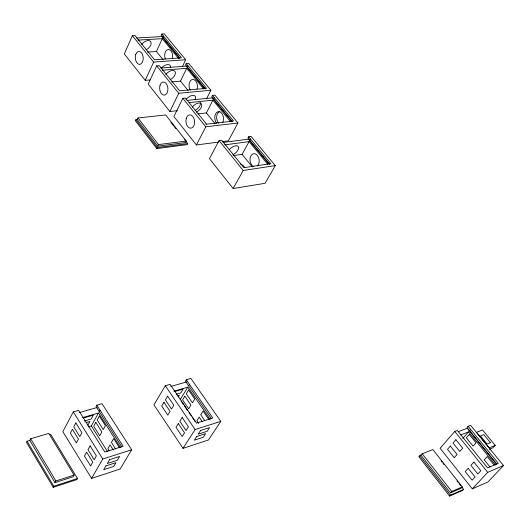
<?xml version="1.0" encoding="UTF-8"?>
<svg xmlns="http://www.w3.org/2000/svg" width="530" height="530" viewBox="0 0 530 530"><rect width="100%" height="100%" fill="white"/><g stroke="black" fill="none" stroke-linecap="round" stroke-linejoin="round"><path stroke-width="0.79" d="M179.783 57.883L161.213 35.338L161.802 34.039L181.426 57.83L154.508 59.758L134.938 35.523L132.328 35.669L124.325 53.961L145.24 80.355L150.136 79.944M147.512 52.106L156.423 51.509L162.299 38.677L178.656 58.558M162.895 37.378L163.485 36.08M145.24 80.355L153.627 62.089L185.672 59.751L182.452 66.469M205.382 88.96L185.579 64.918L186.202 63.627L206.548 88.291L179.584 90.802L159.278 65.66L156.661 65.859L148.221 84.118L169.905 111.492L177.265 110.71M137.25 119.535L137.986 117.958L165.691 114.964L186.255 141.053L185.473 142.603L157.728 146.147L137.25 119.535L135.879 119.687L135.388 120.741L156.754 148.559L187.183 144.63L187.706 143.597L184.645 139.708M171.581 81.918L180.505 81.143L186.699 68.33L203.706 88.994M187.322 67.038L187.951 65.74M169.905 111.492L178.756 93.273L210.867 90.232L206.521 98.812M157.728 146.147L158.496 144.577L186.255 141.053M156.754 148.559L157.264 147.512L187.706 143.597M232.339 121.675L211.755 96.685L212.411 95.393L233.551 121.019L206.548 124.186L185.434 98.05L182.817 98.308L173.886 116.514L196.418 144.962L218.545 142.08M29.832 440.423L54.981 482.631L73.173 476.735L74.101 475.085L48.8 433.421L30.687 438.734L29.832 440.423L27.063 441.238L26.5 442.365L53.192 487.335L76.877 479.597L77.493 478.504L50.635 434.308L49.283 434.706M198.233 113.844L206.369 112.956L212.901 100.177L230.61 121.701M213.564 98.885L214.226 97.593M196.418 144.962L205.786 126.809L237.937 122.986L214.928 95.148L212.411 95.393M96.844 405.185L123.112 446.26L104.841 452.017L78.639 410.359L73.292 411.883L62.838 431.665L91.577 478.411L120.151 469.017L131.652 449.791L102.032 403.708L96.844 405.185L96.062 406.609L121.847 446.969M248.623 136.76L270.817 163.624L243.866 167.672L221.679 140.238L219.062 140.576L209.463 158.682L233.14 188.521L265.04 183.314L275.295 165.618L251.14 136.429L248.623 136.76L247.914 138.045L269.565 164.28M237.937 122.986L228.377 140.801L222.64 141.55M54.981 482.631L55.889 480.968L74.101 475.085M53.192 487.335L53.795 486.229L77.493 478.504M87.814 425.292L89.914 421.463L86.065 422.589M88.199 426.889L91.339 425.954L98.467 413.009L120.582 447.671M99.249 411.591L100.031 410.174M233.167 155.595L242.104 154.336L249.107 141.629L267.789 164.3M249.815 140.344L250.524 139.059M233.14 188.521L243.21 170.494L275.295 165.618M91.577 478.411L102.78 459L131.652 449.791M186.288 379.758L212.795 418.004L196.55 423.125L170.064 384.369L165.307 385.727L153.952 404.827L183.035 448.34L208.482 439.973L220.785 421.357L190.919 378.447L186.288 379.758L185.447 381.136L211.45 418.693M178.239 397.089L179.372 395.234L177.139 395.89M180.147 399.653L187.825 387.145L210.105 419.369M188.667 385.78L189.508 384.409M183.035 448.34L195.126 429.545L220.785 421.357M420.972 455.204L450.447 492.9L461.027 488.302L462.326 486.891L432.844 449.572L422.205 453.766L418.826 456.681L449.586 496.1L462.769 490.336L463.637 489.402L462.1 487.454M468.096 426.299L498.326 463.326L487.593 467.91L457.297 430.479L454.733 431.473L440.092 448.267L472.303 488.845L488.037 481.936L503.5 465.532L470.613 425.325L468.096 426.299L467.036 427.505L496.69 463.876M462.763 438.429L468.553 431.877L495.576 465.062M469.62 430.671L470.686 429.466M450.447 492.9L451.745 491.489L462.326 486.891M495.199 445.385L489.177 447.863L476.49 432.354L482.532 429.969L495.199 445.385L493.079 447.698L489.316 449.248M449.586 496.1L450.447 495.159L463.637 489.402M472.303 488.845L487.733 472.329L503.5 465.532M460.848 434.892L468.553 431.877M458.344 431.678L467.235 428.227L496.617 464.273M84.316 421.032L91.253 419.005L93.379 415.129L83.336 418.044M176.351 394.168L180.823 392.869L183.108 389.126L174.907 391.504M82.653 417.587L98.467 413.009M173.939 391.167L187.825 387.145M79.136 412.645L97.103 407.51M170.686 386.483L186.931 381.839M224.634 144.875L249.107 141.629M223.077 142.484L248.471 139.165L268.955 163.995M189.217 102.582L212.901 100.177M186.938 100.395L212.351 97.851L231.749 121.397M162.24 70.258L186.699 68.33M160.842 68.079L186.215 66.117L204.819 88.709M186.202 63.627L188.72 63.434L210.867 90.232M137.893 40.101L162.299 38.677M136.561 38.001L161.875 36.563L179.696 58.194M161.802 34.039L164.313 33.9L185.672 59.751M242.104 154.336L252.333 166.904M494.126 465.055L487.176 456.516L484.175 459.775L490.104 467.082M156.423 51.509L163.174 59.817M180.505 81.143L188.137 90.524M206.369 112.956L215.101 123.702M454.733 431.473L487.733 472.329M219.062 140.576L243.21 170.494M132.328 35.669L153.627 62.089M156.661 65.859L178.756 93.273M182.817 98.308L205.786 126.809M441.106 460.861L442.126 462.16M443.153 463.458L444.173 464.75M456.979 480.968L458.006 482.267M459.026 483.565L460.563 485.513M170.852 122.205L175.96 128.691M422.205 453.766L451.745 491.489M419.647 455.727L450.447 495.159M137.986 117.958L158.496 144.577M135.879 119.687L157.264 147.512M208.926 419.528L203.069 411.055L200.698 414.758L204.732 420.615M202.327 421.655L199.201 417.103L196.855 420.774L198.631 423.371M181.081 401.018L183.406 404.423M184.341 405.788L187.6 410.565M188.998 412.612L191.33 416.017M192.257 417.382L195.053 421.476M165.307 385.727L195.126 429.545M119.515 447.764L113.678 438.615L111.472 442.451L115.613 448.976M113.168 449.765L110.068 444.875L107.888 448.665L109.207 450.758M91.339 425.954L107.431 451.474M73.292 411.883L102.78 459M30.687 438.734L55.889 480.968M27.063 441.238L53.795 486.229M229.384 149.54A6.751 3.372 -39.3 0 1 238.334 146.585A6.751 3.372 -39.3 0 1 232.895 154.813M253.83 166.771A6.718 4.578 82.3 0 1 250.379 156.993A6.718 4.578 82.3 0 1 257.487 155.555A6.718 4.578 82.3 0 1 257.394 166.056M240.163 163.77A6.731 3.763 28.9 0 1 244.794 167.612M205.806 124A6.579 3.597 27.4 0 1 206.289 124.391M218.764 123.291A6.579 4.346 84.2 0 1 216.697 116.514A6.579 4.346 84.2 0 1 219.897 111.538M216.551 123.145A6.585 4.346 84.2 0 1 215.617 113.877A6.585 4.346 84.2 0 1 221.739 113.281A6.585 4.346 84.2 0 1 222.666 122.549M200.227 102.442A6.585 3.564 -39.7 0 1 195 110.518M192.198 107.126A6.592 3.558 -39.6 0 1 201.367 103.787A6.592 3.558 -39.6 0 1 196.345 112.174M186.037 99.501A6.565 3.591 -39.7 0 1 193.278 95.374A6.565 3.591 -39.7 0 1 195.086 99.905M165.837 74.478A6.466 3.683 -40 0 1 174.927 71.311A6.466 3.683 -40 0 1 170.123 79.705M190.204 90.02A6.486 4.167 85.3 0 1 189.992 81.448A6.486 4.167 85.3 0 1 195.477 80.712A6.486 4.167 85.3 0 1 197.014 89.106M165.294 59.015A6.393 4.008 86.3 0 1 168.189 49.502A6.393 4.008 86.3 0 1 172.455 58.38M141.609 44.474A6.353 3.789 -40.3 0 1 150.619 41.466A6.353 3.789 -40.3 0 1 146.028 49.853M161.471 68.125A6.446 3.703 -40 0 1 167.573 64.587A6.446 3.703 -40 0 1 170.68 67.409M72.431 429.307L70.364 433.169L76.373 442.888L78.473 439.045L72.431 429.307M75.843 422.94L73.756 426.842L79.811 436.587L81.931 432.705L75.843 422.94M95.831 422.41L93.717 426.233L99.753 435.786L101.899 431.976L95.831 422.41M99.322 416.096L97.189 419.965L103.27 429.538L105.437 425.683L99.322 416.096M86.615 452.183L84.475 456.005L90.623 465.95L92.79 462.14L86.615 452.183M90.146 445.869L87.98 449.738L94.181 459.709L96.374 455.86L90.146 445.869M105.874 465.93L103.668 469.712L113.692 466.446L115.924 462.67L105.874 465.93M109.524 459.676L107.285 463.505L117.349 460.259L119.601 456.443L109.524 459.676M163.962 402.323L161.716 406.053L167.805 415.109L170.077 411.393L163.962 402.323M167.659 396.175L165.393 399.938L171.528 409.014L173.82 405.264L167.659 396.175M184.824 396.175L182.545 399.872L188.64 408.776L190.946 405.092L184.824 396.175M188.581 390.073L186.282 393.81L192.423 402.734L194.755 399.01L188.581 390.073M178.312 423.616L176 427.312L182.214 436.561L184.559 432.871L178.312 423.616M182.128 417.507L179.789 421.244L186.056 430.519L188.422 426.796L182.128 417.507M196.69 436.508L194.318 440.172L203.242 437.263L205.633 433.613L196.69 436.508M200.612 430.459L198.213 434.163L207.164 431.274L209.575 427.584L200.612 430.459M450.367 446.035L447.492 449.308L454.217 457.748L457.125 454.482L450.367 446.035M455.913 439.734L452.998 443.04L459.788 451.5L462.73 448.201L455.913 439.734M469.249 434.481L466.334 437.767L473.098 446.114L476.046 442.835L469.249 434.481M468.182 468.315L465.221 471.554L472.098 480.18L475.092 476.947L468.182 468.315M473.886 462.067L470.892 465.347L477.828 473.992L480.856 470.726L473.886 462.067M490.429 442.689L487.11 444.041L480.458 435.905L483.777 434.587L490.429 442.689M186.222 118.521A6.711 4.306 83.9 0 0 190.959 128.187A6.711 4.306 83.9 0 0 193.649 117.812A6.711 4.306 83.9 0 0 186.222 118.521M160.053 85.164A6.612 4.127 85 0 0 164.042 95.175A6.612 4.127 85 0 0 167.235 85.403A6.612 4.127 85 0 0 160.053 85.164M135.693 54.663A6.519 3.962 85.9 0 0 139.562 64.435A6.519 3.962 85.9 0 0 142.57 54.689A6.519 3.962 85.9 0 0 135.693 54.663"/></g></svg>
